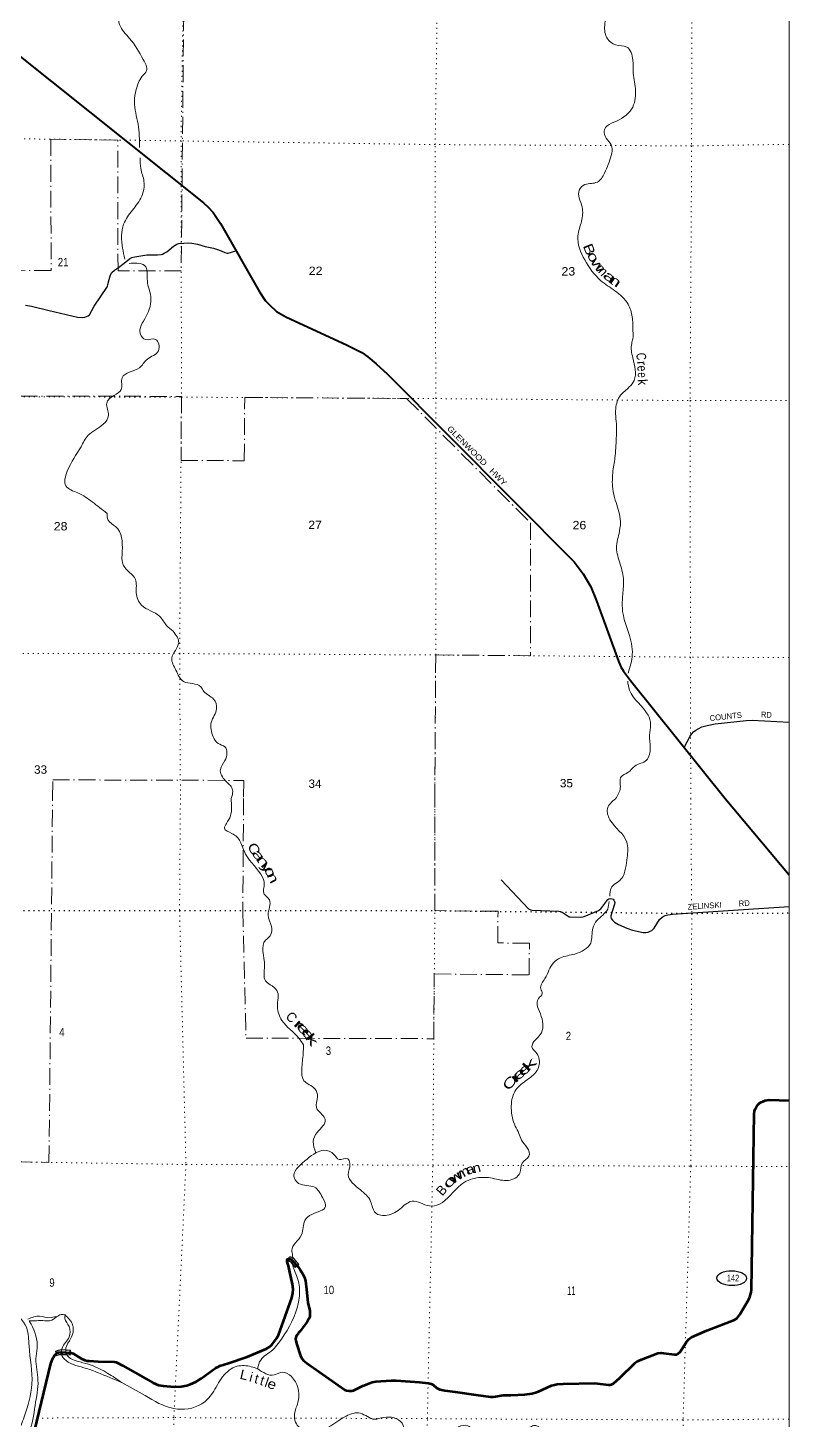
# Model space of a CAD drawing. Header units: feet. Extents: x -256679 to 5, y -731788 to -547785.
# Drawn here: x -15892 to 3, y -607831 to -578768 of the extents above; entities that cross this region are included whole.
import ezdxf
from ezdxf.enums import TextEntityAlignment as Align

# ---------------------------------------------------------------- set-up
doc = ezdxf.new("R2010")
doc.units = ezdxf.units.FT
doc.header["$LTSCALE"] = 70
doc.linetypes.add('DOT_DASHED', pattern=[7.7, 5, -1.2, 0.3, -1.2])
doc.linetypes.add('DOTTED', pattern=[1.5, 0.3, -1.2])
for name, color, linetype, lineweight in [('17', 7, 'Continuous', 25), ('23', 7, 'Continuous', 70), ('26', 7, 'Continuous', 40), ('29', 7, 'Continuous', 25), ('39', 7, 'Continuous', 13), ('4', 7, 'Continuous', 13), ('44', 7, 'DOT_DASHED', 13), ('59', 7, 'Continuous', 13), ('6', 7, 'DOTTED', 25), ('7', 7, 'DOTTED', 13)]:
    doc.layers.add(name, color=color, linetype=linetype, lineweight=lineweight)
for name, color, linetype in [('27', 7, 'Continuous'), ('30', 7, 'Continuous'), ('41', 7, 'Continuous')]:
    doc.layers.add(name, color=color, linetype=linetype)

msp = doc.modelspace()

# ---------------------------------------------------------------- linework, layer by layer
at = {"layer": '17'}
msp.add_ellipse((-1195.16, -604867.48), major_axis=(309.24, -1), ratio=0.500121, dxfattribs=at)
at = {"layer": '23'}
for points in [[(-8624.83, -607024.5), (-8304.28, -607001.36), (-8200.91, -607003.26), (-7712.98, -607035.5), (-7524.51, -607060.96), (-7473.34, -607070.76), (-7429.97, -607094.87), (-7362.51, -607155.13), (-7321.55, -607179.24), (-7291.58, -607190.6), (-7189.04, -607215.4), (-6966.75, -607241.69), (-6539.68, -607302.46), (-6230.91, -607343.57), (-6175.96, -607344.38), (-6125.37, -607337.15), (-5966.36, -607313.04), (-5810.2, -607308.06), (-5513.66, -607295.03), (-5362.85, -607273.27), (-5271.3, -607246.75), (-5227.33, -607229.87), (-4957.23, -607110.59), (-4895.45, -607092.46), (-4837.63, -607080.41), (-4712.88, -607071.65), (-4051.6, -607061.42), (-3768.91, -607096.59), (-3730.59, -607093.67), (-3704.09, -607088.85), (-3664.82, -607064.14), (-3528.98, -606947.32), (-3211.47, -606637.26), (-3174.06, -606606.7), (-3142.73, -606589.83), (-3079.48, -606562.59), (-2739.27, -606435.04), (-2669.32, -606427.1), (-2623.04, -606432.65), (-2390.49, -606457.96), (-2353.71, -606458.44), (-2322.39, -606448.8), (-2274.44, -606407.41), (-2182.77, -606266.65), (-2136.88, -606193.26), (-2093.04, -606143.96), (-2033.28, -606101.66), (-1925.04, -606051.1), (-1714.95, -605960.11), (-1140.61, -605739.5), (-1082.84, -605702.68), (-1026.78, -605628.76), (-847.54, -605323.18), (-819.03, -605265.14), (-802.16, -605207.28), (-790.12, -605166.3), (-782.17, -605112.29), (-725.4, -601434.28), (-719.04, -601380.25), (-704.59, -601341.68), (-672.66, -601278.4), (-647.37, -601243.45), (-616.05, -601216.93), (-584.73, -601195.23), (-547.38, -601177.15), (-497.39, -601160.87), (-454.02, -601148.82), (-415.83, -601146.33), (0, -601159.29)], [(-10451.98, -604609.02), (-10475.58, -604524.62), (-10478.69, -604508.34), (-10479.37, -604501.66), (-10479.18, -604493.03), (-10478.01, -604486.59), (-10475.24, -604479.24), (-10471.35, -604474.12), (-10466.35, -604469.31), (-10460.24, -604465.1), (-10453.02, -604461.41), (-10447.4, -604459.42), (-10440.67, -604458.44), (-10436.04, -604458.43), (-10432.21, -604458.8), (-10428.14, -604459.79), (-10424.38, -604460.91), (-10421.42, -604461.9), (-10414.31, -604465.22), (-10409.07, -604468.32), (-10397.72, -604476.72), (-10381.52, -604490.19), (-10250.76, -604628.2), (-10202.99, -604693.79), (-10154.81, -604768.53), (-10117.69, -604850.47), (-10096.99, -604922.81), (-10074.69, -605101.14), (-10047.65, -605373.92), (-10006.93, -605550.36), (-10003.02, -605617.1), (-10007.84, -605677.37), (-10023.5, -605719.56), (-10058.2, -605779.26), (-10205.8, -605970.37), (-10240.34, -606006.43), (-10271.66, -606049.83), (-10289.56, -606083.01), (-10300.57, -606136.61), (-10298.16, -606175.18), (-10278.93, -606249.51), (-10199.9, -606492.02), (-10170.47, -606546.44), (-10139.15, -606582.6), (-10069.1, -606640.06), (-9275.51, -607195.21), (-9236.89, -607215.41), (-9191.11, -607222.64), (-9128.47, -607222.64), (-9093.08, -607212.66), (-8899.04, -607117.71), (-8774.31, -607063.53), (-8699.63, -607039.42), (-8624.83, -607024.5)], [(-15755.26, -608059.52), (-15411.68, -606651.86), (-15376.82, -606560.9), (-15353.55, -606513.74), (-15334.14, -606483.06), (-15309.11, -606452.48), (-15285.27, -606428.32), (-15267.63, -606419.87), (-15246.72, -606416.26), (-15198.12, -606414.39), (-15007.71, -606423.78), (-14984.2, -606426.78), (-14964.84, -606433.14), (-14947.65, -606440.62), (-14778.82, -606541.4), (-14699.82, -606577.78), (-14652.85, -606591.03), (-14610.29, -606595.01), (-14423.87, -606608.44), (-14089.18, -606617.35), (-14050.54, -606622.37), (-14019.22, -606634.43), (-13918.58, -606687.01), (-13802.11, -606752.83), (-13277.98, -607054.06), (-13165.14, -607098.49), (-13069.34, -607115.56), (-12826.78, -607136.83), (-12688.11, -607129.83), (-12570.06, -607105.72), (-12497.78, -607079.2), (-12384.28, -607033.02), (-12271.31, -606963.49), (-11968.51, -606740.7), (-11919.56, -606715.19), (-11881.02, -606700.72), (-11700.33, -606643.5), (-11316.05, -606509.79), (-10913.85, -606343.92), (-10847.46, -606300.54), (-10799.94, -606257.26), (-10700.5, -606129.38), (-10660.39, -606058.16), (-10378.87, -605279.6), (-10356.96, -605182.34), (-10352.37, -605093.97), (-10365.65, -604995.77), (-10418.69, -604739.12), (-10451.98, -604609.02)]]:
    msp.add_lwpolyline(points, dxfattribs=at)
at = {"layer": '26'}
msp.add_line((-1334.84, -594856.62), (0, -596446.77), dxfattribs=at)
msp.add_lwpolyline([(-17786.57, -577984.7), (-12226.01, -582419.05), (-12124.84, -582512.43), (-12025.01, -582622.07), (-11869.21, -582853.37), (-11058.31, -584280.51), (-10936.49, -584456.86), (-10856.26, -584543), (-10697.84, -584685.91), (-10505.93, -584800.74), (-9226.97, -585393.34), (-8921.8, -585546.39), (-8791.12, -585633.76), (-8617.34, -585781.67), (-8382.84, -585998.3), (-4484.51, -589913.02), (-4294.41, -590167.39), (-4136.49, -590435.53), (-4016.82, -590725.41), (-3561.1, -591991.06), (-3509.28, -592103.04), (-3454.7, -592194.57), (-3310.19, -592392.38), (-1334.84, -594856.62)], dxfattribs=at)
at = {"layer": '29'}
for points in [[(-15447.94, -584666.93), (-14853.28, -584809.64), (-14755.63, -584814.74), (-14701.21, -584809.3), (-14630.46, -584782.07), (-14602.88, -584755.7), (-14505.31, -584574.57), (-14231.8, -584169.42), (-14219.47, -584129.07), (-14196.54, -584023.3), (-14169.21, -583927.08), (-14137.24, -583873.84), (-14084.85, -583829.06), (-13996.36, -583769.03), (-13877.61, -583680.03), (-13769.19, -583586.72), (-13722.65, -583565.33), (-13657.62, -583545.87), (-13488.91, -583518.64), (-13410.25, -583509.89), (-13182.31, -583507.75), (-13107.94, -583499.58), (-13078, -583491.42), (-13042.63, -583475.08), (-12989.82, -583445.34), (-12850.83, -583328.51), (-12782.75, -583287.2), (-12736.36, -583271.47), (-12532.4, -583257.25), (-12466.34, -583259.66), (-12352.56, -583280.58), (-12191.05, -583329.87), (-12017.45, -583369.27), (-11950.06, -583385.23), (-11857.99, -583424.54), (-11775.9, -583456.02), (-11732.36, -583469.64), (-11706.44, -583469.75), (-11546.02, -583422.17)], [(-15938.72, -584558.92), (-15818.93, -584577.89), (-15447.94, -584666.93)], [(-2189.89, -593789.95), (-2064.57, -593556.03), (-2027.06, -593503.56), (-1991.68, -593465.43), (-1942.7, -593430.04), (-1895.23, -593397.47), (-1817.53, -593361.96), (-1708.68, -593329.02), (-1540.45, -593296.4), (-895.03, -593228.54), (-768.04, -593222.7), (0, -593258.87)], [(-6011.22, -596551.93), (-5438.54, -597157.39), (-5412.25, -597173.94), (-5393.94, -597181.42), (-5363.06, -597186.57), (-4806.44, -597208.88), (-4767.93, -597213.68), (-4734.4, -597229.47), (-4613.24, -597314.47), (-4593.74, -597322.16), (-4569.73, -597327.31), (-4350.3, -597329.17), (-4305.57, -597323.87), (-4277.26, -597315.29), (-3977.08, -597193.43), (-3949.64, -597174.55), (-3926.49, -597155.67), (-3908.47, -597133.35), (-3784.8, -596965.06), (-3764.39, -596949.7), (-3736.94, -596944.55), (-3700.92, -596947.98), (-3674.42, -596959.3), (-3658.04, -596973.73), (-3642.6, -597006.34), (-3637.45, -597026.94), (-3640.16, -597063.81), (-3717.22, -597301.57), (-3718.07, -597330.73), (-3710, -597360.86), (-3687.2, -597397.67), (-3645.67, -597433.31), (-3559.41, -597486.93), (-3384.57, -597564.49), (-3267.81, -597603.65), (-3045.25, -597653.68), (-2989.93, -597655.14), (-2941.9, -597644.84), (-2897.3, -597624.24), (-2866.68, -597611.95), (-2818.4, -597562.45), (-2704.43, -597379.39), (-2646.87, -597329.03), (-2588.13, -597297.34), (-2526.8, -597280.97), (-2429.61, -597269.61), (0, -597107.96)]]:
    msp.add_lwpolyline(points, dxfattribs=at)
at = {"layer": '39'}
for points in [[(-11032.1, -566464.06), (-10836.83, -566706.06), (-10645.49, -566931.97), (-10445.82, -567455.09), (-10496.08, -567818.23), (-10556.24, -568159.23), (-10665.13, -568250.99), (-10752.14, -568377.01), (-10760.07, -568708.26), (-10797.32, -569252.17), (-10820.54, -569450.81), (-10870.4, -569745.69), (-10991.9, -569935.77), (-11012.87, -570092.26), (-11200.99, -570352.25), (-11289.17, -570679.05), (-11529.17, -570888.56), (-11685.09, -571130.65), (-12072.13, -571433.73), (-12064.02, -571769.08), (-11995.82, -572120.82), (-11933.03, -572368.12), (-11968.35, -572578.74), (-11934.67, -573002.57), (-11861.78, -573585.23), (-11873.45, -573870.28), (-11826.79, -574129.54), (-11893.75, -574257.67), (-11936.06, -574287.56), (-11973.27, -574476.09), (-12069.8, -574511.71), (-12128.32, -574569.61), (-12119.02, -574696.16), (-12195.37, -574711.8), (-12305.07, -574596.76), (-12415.89, -574674.46), (-12553.07, -574800.21), (-12761.65, -574778.99), (-12832.67, -574915.14), (-12952.78, -575211.64), (-13124.2, -575359.28), (-13231.23, -575477.16), (-13374.24, -575568.74), (-13597.86, -575720.11), (-13555.2, -575979.35), (-13507.33, -576377.16), (-13667.2, -576609.19), (-13909.03, -577483.28), (-13970.45, -578043.12), (-14003.05, -578476.63), (-13976.24, -578699.64), (-13767.21, -578989.9), (-13480.78, -579431.17), (-13413.88, -579662.43), (-13504.87, -579780.4), (-13628.87, -580056.8), (-13666.45, -580309.58), (-13590.87, -580775.8), (-13557.82, -581267.12)], [(-3357.36, -592238.55), (-3271.88, -591850.81), (-3288.62, -591621.83), (-3473.37, -590948.21), (-3473.61, -590641.02), (-3455.65, -590309.83), (-3525.87, -589960.09), (-3602.19, -589622.36), (-3540, -589277.36), (-3522.45, -589018.45), (-3626.56, -588628.37), (-3679.37, -588389.15), (-3675.21, -588015.72), (-3629.23, -587698.74), (-3604.73, -587277.23), (-3599.93, -587140.73), (-3617.54, -586714.98), (-3517.62, -586438.45), (-3334.01, -586264.77), (-3234.91, -586130.78), (-3262.28, -585656.79), (-3284.62, -585355.5), (-3259.98, -585259.26), (-3259.05, -585096.63), (-3273.38, -584797.39), (-3360.18, -584537.91), (-3635.49, -584257.33), (-3933.23, -584038.87), (-4263.9, -583613.42), (-4407.49, -583110.69), (-4331.49, -582805.91), (-4321.72, -582504.8), (-4379.91, -582155.12), (-4260.86, -582041.33), (-4001.69, -581988.53), (-3854.11, -581800.6), (-3713.51, -581429.92), (-3698.44, -581251.31), (-3861.27, -580953.26), (-3828.56, -580849.04), (-3659.37, -580739.53), (-3286.54, -580464.48), (-3204.07, -580083.45), (-3252.12, -579715.76), (-3258.55, -579438.65), (-3389.44, -579168.89), (-3619.95, -579123.46), (-3789.79, -578996.05), (-3848.38, -578716.64), (-3750.14, -578383.88), (-3666.1, -578077.15), (-3680.45, -577781.92), (-3482.3, -577523.99), (-3207.02, -577461.24), (-2800.24, -577214.49), (-2466.06, -577029.58), (-2285.77, -577084.78), (-2145.62, -577139.75), (-2108.39, -577296.56), (-1928.25, -577377.85), (-1572.1, -577558.49), (-1103.23, -577681.51), (-881.92, -577582.32), (-787.11, -577496.5), (-572.36, -577491.65), (-321.15, -577426.76), (-141.09, -577522.11), (-53.23, -577596.88), (2.97, -577566.54)], [(-13545.28, -581478.21), (-13534, -581701.71), (-13467.37, -581979.15), (-13515.28, -582284.07), (-13707.58, -582572.15), (-13891.88, -582864.29), (-13914.84, -583366.11), (-13867.03, -583593.74)], [(-13775.93, -583684.53), (-13617.66, -583682.95), (-13453.37, -583728.02), (-13397.04, -584051.58), (-13324.65, -584375.23), (-13425.42, -584798.33), (-13541.88, -585159.1), (-13432.18, -585274.14), (-13223.46, -585271.27), (-13166.63, -585508.5), (-13396.4, -585681.92), (-13562.01, -585865.74), (-13773.24, -585956.95), (-13922.4, -586072.59), (-13941.88, -586317.43), (-14093.09, -586441.1), (-14244.53, -586602.9), (-14207.87, -586858.09), (-14319.32, -587044.21), (-14631.68, -587273.41), (-14781.55, -587511.52), (-15069.45, -588021.94), (-15097.31, -588330.99), (-14847.3, -588474.91), (-14547.38, -588663.27), (-14237.72, -588903.88)], [(-14237.72, -588903.88), (-14214.45, -589044.56), (-14060.7, -589177.91), (-13921.2, -589694.67), (-13894.82, -589991.97), (-13645.64, -590280.44), (-13627.2, -590561.64), (-13518.31, -590819.23), (-13136.38, -591054.21), (-12994.99, -591243.72), (-12858.11, -591362.06)], [(-12858.11, -591362.06), (-12742.21, -591602.48), (-12886.54, -591924.95), (-12799.7, -592176.4), (-12642.52, -592412.17), (-12281.96, -592524.56), (-12216.3, -592621.29), (-12014.52, -592779), (-11951.47, -592980.13), (-12061.48, -593266.64), (-12021.08, -593568.03), (-11921.53, -593705.11), (-11777.45, -593774.15), (-11777.1, -594063.28), (-11872.49, -594249.49), (-11765.49, -594484.98), (-11623.99, -594654.41), (-11620.26, -594771.44), (-11647.43, -594858.38)], [(-3622.26, -594858.44), (-3522.72, -594636.28), (-3505.31, -594401.46), (-3364.34, -594313.89), (-3217.06, -594178.16), (-2977.57, -594056.99), (-2897.78, -593792.39), (-2914.33, -593531.28), (-2888.97, -593308.56), (-2944.03, -593113.5), (-3330.33, -592591.38), (-3368.45, -592403.06)], [(-25626.87, -594843.94), (-25302.49, -595273.29), (-25154.08, -595274.69), (-25077.91, -595268.36), (-24902.87, -595383.96), (-24766.93, -595698.28), (-24803.69, -595967.19), (-24824.1, -596298.2), (-24652.15, -596997.45), (-24435.91, -597329.49), (-24392.08, -597674.27), (-24476.08, -598119.86), (-24500.98, -598354.62), (-24293.15, -598608.48), (-23940.77, -598897.84), (-23342.17, -599097.94), (-23019.59, -599040.46), (-22660.35, -599097.14), (-22401.1, -599208.39), (-22225.36, -599462.38), (-22001.73, -599670.04), (-21785.57, -599986.04), (-21508.13, -600127.29), (-21407.47, -600205.1), (-21213.57, -600481.07), (-20791.58, -600653.83), (-19948.68, -600782.73), (-19132.43, -600797.42), (-19057.44, -600955.55), (-19045.65, -601308.49), (-19010.17, -601585.12), (-18744.1, -601856.79), (-18372.39, -602001.66), (-17699.61, -602197.45), (-17012.38, -602477.41), (-16437.31, -602783.91), (-16325.66, -603054.21), (-16322.12, -603361.05), (-16465.42, -603578.25), (-16572.76, -603769.22), (-16726.36, -603930.3), (-16875.96, -604091.37), (-16958.56, -604416.62), (-16783.77, -604883.2), (-16283.51, -605468.79), (-15916.34, -605906.5), (-15866.34, -606281.35), (-15806.23, -607073.32), (-15969.22, -607763.92), (-16105.89, -608103.43), (-16207.34, -608271.85), (-16267.67, -608340.82), (-16597.13, -608520.61), (-17180.28, -608603.24), (-17868.22, -608582), (-18769.59, -608391.17), (-19266.92, -608391.21), (-19555.17, -608494.68), (-19920.71, -608782.99), (-20127.68, -609100.73), (-20209.48, -609586.42), (-20296.42, -610246.63), (-20317.61, -610421.2), (-20546.53, -610636.28), (-20817.99, -610761.29), (-21610.85, -610795.77), (-22089.16, -610851.81), (-22541.6, -611166.5), (-22856.16, -611476.88), (-23353.6, -612052.23), (-23488.2, -612405.77), (-23627.54, -612610.92), (-23869.68, -612714.2), (-24737.24, -612866.19), (-24999.18, -613019.69), (-25286.45, -613237.81), (-25749.25, -613407.86), (-26151.13, -613648.18), (-26442.9, -613849.94), (-26627.47, -613834.66), (-27029.43, -613657.81), (-27732.81, -613357.86), (-28583.05, -612962.24), (-28847.87, -613005.06), (-28987.92, -613078.34), (-29283.08, -613332.67), (-29541.62, -613916.78), (-29593.98, -614121.64), (-29601.47, -614629.09), (-29592.51, -615216.69), (-29622.18, -615299.05)], [(-11647.43, -594858.38), (-11662.26, -595217.14), (-11745.69, -595375.93), (-11787.33, -595472.37), (-11632.36, -595582.04), (-11459.05, -595751.8), (-11345.43, -596016.07), (-10994.08, -596499.98), (-10957.04, -596688.36), (-10974.51, -596804.76), (-10849.33, -596972.71), (-10873.83, -597287.69), (-10806.46, -597526.08), (-10831.57, -597718.73), (-10927.36, -597811.38), (-10950.74, -598348.98), (-10927.11, -598663.76), (-10832.47, -598741.59), (-10691.49, -598861.35), (-10681.79, -599198.25), (-10586.08, -599488.67), (-10233.28, -599860.26), (-10134.33, -599998.24)], [(-3622.26, -594858.44), (-3791.94, -595068.41), (-3738.66, -595296.83), (-3385.37, -595766.7), (-3379.77, -596085.57), (-3410.75, -596306.31), (-3509.85, -596539.37), (-3713.47, -596724.72), (-3739.85, -596894.12)], [(-3757.56, -597004.48), (-3785.48, -597162.24), (-4012.89, -597403.85), (-4096.33, -597560.63), (-4140.9, -597871.69), (-4474.64, -598101.7), (-4769.05, -598179.13), (-4918.91, -598286.04), (-5095.76, -598611.68), (-5182.91, -598828.64), (-5152.33, -598928.8), (-5230.04, -599029.4), (-5172.02, -599402.2), (-5192.19, -599781.35), (-5293.92, -599890.07), (-5367.36, -600040.79), (-5286.59, -600152.77), (-5221.83, -600270.84), (-5260.63, -600531.73), (-5500.18, -600749.32), (-5723.68, -600970.85), (-5798.14, -601320.14), (-5714.04, -601694.84), (-5639.09, -601844.95), (-5584.23, -601989.13), (-5465.13, -602145.08), (-5430.16, -602321.43), (-5569.82, -602464.4), (-5620.9, -602675.2), (-5856.78, -602826.59), (-6187.89, -602781.83), (-6522.82, -602775.18), (-6853, -602916.93), (-7300.16, -603323.91), (-7508.55, -603358.86), (-7866.01, -603258.05), (-8093.91, -603399.38), (-8389.93, -603555.03), (-8630.83, -603503.87), (-8736.31, -603263.64), (-8950.08, -603021.84), (-9202.3, -602712.01), (-9169.44, -602467.19), (-9214.01, -602377.12), (-9394.43, -602389.89), (-9501.24, -602284.04), (-9710.22, -602198.65), (-9872.43, -602243.45)], [(-9878, -602247.98), (-9933.73, -602017.06), (-9850.47, -601824.18), (-9683.35, -601556.75), (-9746.02, -601456.73), (-9867.09, -601306.8), (-9842.16, -601080.07), (-9901.15, -600911.84), (-10126.57, -600748.31), (-10171.9, -600505.81), (-10143.46, -600178.78), (-10134.33, -599998.24)], [(-9872.43, -602243.45), (-10243.92, -602545.82), (-10341.28, -602726.72), (-10238.2, -602888.75), (-9904.91, -602967.61), (-9741.41, -603181.53), (-9676.28, -603371.8), (-9964.24, -603535.44), (-10107.99, -603662.38), (-10180.67, -603965.53), (-10379.57, -604293.26), (-10365.54, -604391.21), (-10361.23, -604602.43), (-10296.95, -604774.27), (-10219.12, -605098.86), (-10263.41, -605466.07), (-10662.84, -606229.68), (-10783.49, -606367.62), (-11029.93, -606576.32), (-11097.21, -606755.09)], [(-15891.88, -605722.14), (-15648.85, -605660.72), (-15406.06, -605689.8), (-15297.86, -605671.31), (-15389.75, -605741.88), (-15578.21, -605750.68), (-15760.66, -605759.45), (-15867.17, -605758.1)], [(-15291.73, -605673.55), (-15197.8, -605628.78), (-15110.75, -605633.68)], [(-13934.14, -607042.8), (-14431.72, -606839.02), (-14666.78, -606751.74), (-15094.75, -606587.04), (-15187.65, -606457.05), (-15176.26, -606328.65), (-15029.03, -606095.39), (-15030.13, -605874.78), (-15117.17, -605712.68), (-15110.75, -605633.68)], [(-15115.03, -605633.38), (-14956.07, -605846.39), (-14994.79, -606123.33), (-15098.07, -606324.31), (-15079.31, -606466.64), (-14800.5, -606616.51), (-14572.88, -606681.16), (-14223.08, -606854.2), (-13934.14, -607042.8)], [(-15867.17, -605758.1), (-15824.5, -605825.9), (-15697.65, -606328.79), (-15722.61, -606551.51), (-15680.26, -606998.59), (-15739.8, -607524.31), (-15881.36, -608090.47), (-16116.85, -608353.76), (-16508.98, -608582.22), (-16681.34, -608633.95), (-17534.52, -608707.24), (-17793.07, -608694.3), (-18407.78, -608560.16), (-19084.07, -608462.66), (-19460.57, -608564.49), (-19750.21, -608792.32), (-20017.32, -609114.31), (-20055.5, -609499.55), (-19894.94, -609926.08), (-19945.41, -610261.23), (-20172.83, -610498.83), (-20424.39, -610722.48), (-20956.82, -610921.23), (-21353.89, -610920.85), (-21757.2, -610874.38), (-22002.98, -610929.41), (-22356.32, -611119.08), (-22700.61, -611498), (-23290.55, -612228.46), (-23421.15, -612579.98), (-23588.85, -612729.09), (-24029.42, -612851.24), (-24680.66, -612952.19), (-25052.45, -613194.4), (-25451.69, -613561.06), (-26072.88, -614057), (-26393.48, -614108.46), (-26733.09, -613967.46), (-27097, -613780.43), (-28628.53, -613092.79), (-28759.09, -613049.21), (-28903.17, -613109.97)], [(-13943.42, -607037.57), (-13444.69, -607318.31), (-12843.73, -607588.6), (-12262.66, -607491.94), (-12039.16, -607270.4), (-11824.31, -606924.55), (-11522.59, -606706.71), (-11227.76, -606715.52), (-11097.21, -606755.09)], [(-11097.21, -606755.09), (-10749.62, -606888.04), (-10575.44, -606831.17), (-10388.48, -606922.65), (-10241.66, -607409.41), (-10326.17, -607754.73), (-10283.28, -607908.98), (-10081.99, -608060.58), (-9759.2, -608045.21), (-9247.32, -607746.27), (-8948.82, -607686.88), (-8655.4, -607814.03), (-8459.08, -607773.11), (-8079.45, -607895.9), (-8028.2, -608118.31), (-8072.55, -608473.48), (-7962.79, -608767.86), (-7673.5, -608870.96), (-7373.96, -608617.02), (-7081.2, -608212.69), (-6899.92, -607971.27), (-6705.51, -607948.4), (-6534.14, -608130.21), (-6203.61, -608461.78), (-5763.96, -608556.24), (-5664.21, -608451.54), (-5495.56, -608091.84), (-5331.86, -607942.75), (-5146.97, -608022.21), (-4880.01, -608472.38), (-4639.45, -608856.46), (-4317.46, -609083.78), (-4161.6, -609371.94), (-3954.71, -609439.28), (-3801.37, -609226.06), (-3735.57, -608748.45), (-3603.84, -608623.56), (-3378.76, -608718.9), (-3068.55, -608996.4), (-2784.94, -609167.72), (-2637.47, -609383.72), (-2803.68, -609831.65), (-3029.99, -610291.87), (-2799.65, -610637.89), (-2508.84, -610642.71), (-2274.64, -610557.51), (-2077.25, -610731.19), (-1876.57, -611159.56), (-1517.27, -611629.4), (-1330.79, -612025.74), (-1235.57, -612219.9), (-965.22, -612144.58), (-631, -612008.82), (-332.38, -611973.5), (-214.06, -611975.02), (0.74, -612037.18)]]:
    msp.add_spline(points, degree=3, dxfattribs=at)
at = {"layer": '4'}
msp.add_lwpolyline([(-254669.8, -547785.08), (-222837.12, -548113.49), (-191004.03, -548398.11), (-159170.57, -548638.96), (-127336.83, -548836.01), (-95502.83, -548989.26), (-63668.65, -549098.74), (-31834.36, -549164.42), (0, -549186.32), (0, -731787.88), (-32085.53, -731765.81), (-64171, -731699.6), (-224595.32, -730706.58), (-256679.15, -730375.58)], close=True, dxfattribs=at)
msp.add_lwpolyline([(-254669.8, -547785.08), (-222837.12, -548113.49), (-191004.03, -548398.11), (-159170.57, -548638.96), (-127336.83, -548836.01), (-95502.83, -548989.26), (-63668.65, -549098.74), (-31834.36, -549164.42), (0, -549186.32), (0, -731787.88), (-32085.53, -731765.81), (-64171, -731699.6), (-224595.32, -730706.58), (-256679.15, -730375.58)], close=True, dxfattribs=at)
at = {"layer": '44'}
for points in [[(-12612.89, -575777.68), (-12689.1, -583843.89), (-14009.11, -583838.2), (-14013.93, -581110.46), (-15411.37, -581091.85), (-15406.84, -583832.17), (-20764.85, -583815.96), (-20766.62, -585135.97), (-21426.61, -585133.12), (-21428.38, -586453.12), (-12684.48, -586460.81), (-12693.68, -587796.84), (-11373.7, -587804.52), (-11364.61, -586484.56), (-7984.86, -586504.24), (-5395.31, -589104.68), (-5395.69, -591875.35), (-7375.69, -591858.58), (-7395.14, -594855.47)], [(-15374.66, -594851.55), (-15370.82, -594466.06), (-11383.79, -594476.8), (-11386.63, -594853.86)], [(-26030.34, -594842.04), (-26022.15, -597108.45), (-24706.96, -597126.72), (-24793.75, -599799.5), (-22215.84, -599847.24), (-22267.9, -602487.62), (-18299.63, -602405.39), (-15450.34, -602451.26), (-15374.66, -594851.55)], [(-11386.63, -594853.86), (-11404.18, -597183.29), (-11336.77, -599858.13), (-7416.43, -599868.66), (-7405.52, -598515.86), (-5425.62, -598536.88), (-5420.3, -597876.9), (-6080.26, -597869.89), (-6074.94, -597209.91), (-7394.87, -597195.9), (-7395.14, -594855.47)]]:
    msp.add_lwpolyline(points, dxfattribs=at)
at = {"layer": '59'}
for p, q in [((-10420.09, -604413.53), (-10446.33, -604514.76)), ((-10436.41, -604508.4), (-10414.52, -604423.95)), ((-10230.76, -604579.51), (-10311.82, -604644.93)), ((-15290.47, -606491.42), (-15313.03, -606388.87)), ((-15284.71, -606480.36), (-15303.73, -606393.89)), ((-15003.99, -606370.81), (-15011.55, -606475.54))]:
    msp.add_line(p, q, dxfattribs=at)
for points in [[(-10310.6, -604633.66), (-10380.87, -604546.1), (-10388.81, -604536.8), (-10407, -604523.12), (-10436.41, -604508.4)], [(-10230.76, -604579.51), (-10331.23, -604460.78), (-10354.44, -604442.5), (-10378.14, -604428.17), (-10420.09, -604413.53)], [(-10414.52, -604423.95), (-10381.56, -604435.45), (-10359, -604449.09), (-10336.81, -604466.56), (-10242.16, -604578.43), (-10310.6, -604633.66)], [(-10311.82, -604644.93), (-10387.03, -604551.2), (-10394.32, -604542.66), (-10411.23, -604529.95), (-10432.95, -604519.08), (-10446.33, -604514.76)], [(-15313.03, -606388.87), (-15256.77, -606367.49), (-15217.26, -606360.58), (-15174.92, -606358.5), (-15003.99, -606370.81)], [(-15303.73, -606393.89), (-15254.64, -606375.24), (-15216.37, -606368.55), (-15175.01, -606366.51), (-15012.54, -606378.22), (-15018.94, -606466.99)], [(-15290.47, -606491.42), (-15241.95, -606471.25), (-15206.4, -606464.34), (-15167.26, -606464.32), (-15011.55, -606475.54)], [(-15018.94, -606466.99), (-15166.97, -606456.32), (-15207.17, -606456.34), (-15244.27, -606463.55), (-15284.71, -606480.36)]]:
    msp.add_lwpolyline(points, dxfattribs=at)
at = {"layer": '6'}
msp.add_lwpolyline([(-24349.36, -597133.56), (-23365.36, -597146.85), (-18081.85, -597188.12), (-12724.31, -597194.95), (-7394.87, -597195.9), (-2031.08, -597252.84), (0, -597244.65)], dxfattribs=at)
at = {"layer": '7'}
msp.add_line((-2051.53, -594856.56), (-2033.2, -597003.89), dxfattribs=at)
for points in [[(-12479.04, -549182.94), (-12678.27, -554390.21), (-12744.67, -559644.26), (-12737.19, -564962.98), (-12634.28, -570436.81), (-12612.89, -575777.68), (-12693.89, -581128.04), (-12684.48, -586460.81), (-12721.44, -591829.48), (-12706.66, -594853.17)], [(-7395.14, -594855.47), (-7375.69, -591858.59), (-7374.95, -586507.79), (-7388.54, -581205.11), (-7305.04, -575768.44), (-7336.46, -570425.5), (-7469.98, -565041.85), (-7331.05, -559735.98), (-7146.1, -554456.47), (-7069.41, -549185.22)], [(-1820.92, -549186.23), (-1977.27, -554542.84), (-1991.69, -559831.32), (-2126.04, -565036.82), (-2048.54, -570392.05), (-2029.67, -575823.26), (-2032.74, -581232.27), (-2065.39, -586548.75), (-2058.12, -591903.6), (-2051.53, -594856.56)], [(0, -581200.18), (-2032.74, -581232.27), (-7388.54, -581205.11), (-12693.89, -581128.04), (-18051.44, -581056.7), (-23401.09, -581007.49), (-23685.29, -581010.2)], [(-27544.72, -586417.47), (-23408.35, -586444.58), (-18078.61, -586467.58), (-12686.58, -586476.86), (-7374.95, -586507.79), (-2065.39, -586548.75), (0, -586544.43)], [(0, -591914.24), (-2058.12, -591903.6), (-7375.69, -591858.59), (-12721.44, -591829.48), (-18041.24, -591822.6), (-23394.82, -591759.31), (-27094.3, -591755.79)], [(-12706.66, -594853.17), (-12724.31, -597194.95), (-12590.84, -602490.79), (-12844.27, -607802.49), (-12877.4, -613061.01), (-12854.07, -618385.44), (-12851.06, -623653.82), (-12954.45, -628894.62), (-12993.53, -634167.2), (-12974.07, -639521.74), (-12959.98, -640509.92)], [(-7705.46, -640512.26), (-7668.63, -639534.83), (-7749.92, -634248.78), (-7655.04, -628905.74), (-7593.95, -623625.03), (-7550.81, -618364.45), (-7569.9, -613086.13), (-7550.94, -607799.6), (-7437.75, -602512.63), (-7394.87, -597195.9), (-7395.14, -594855.47)], [(-2031.47, -597207.52), (-2031.08, -597252.84), (-2052.09, -602531.36), (-2211.38, -607822.56), (-2268.57, -613079.19), (-2279.61, -618345.62), (-2266.52, -623625.98), (-2303.94, -628824.36), (-2308.41, -634207.08), (-2319.51, -639459.48), (-2318.5, -640514.36)], [(-16771.76, -602429.3), (-12586.81, -602494.78), (-7437.77, -602508.62), (-6744.59, -602511.55)], [(-6397.68, -602513.01), (-2052.09, -602531.36), (0, -602534.64)], [(0, -607808.36), (-2213.36, -607826.58), (-7550.94, -607799.6), (-12840.38, -607778.41), (-15780.74, -607787.85)]]:
    msp.add_lwpolyline(points, dxfattribs=at)

# ---------------------------------------------------------------- texts
at = {"layer": '17', "width": 0.8}
msp.add_text('142', height=140, dxfattribs=at).set_placement((-1169.11, -604935.79), align=Align.CENTER)
at = {"layer": '27', "width": 1.15}
msp.add_text('GLENWOOD   HWY', height=120, rotation=314.88, dxfattribs=at).set_placement((-7148.38, -587145.87))
at = {"layer": '30'}
for s, rotation, p in [('COUNTS', 6.002, (-1652.47, -593238.68)), ('ZELINSKI        RD', 3.806, (-2114.47, -597178.49))]:
    msp.add_text(s, height=120, rotation=rotation, dxfattribs=at).set_placement(p)
at = {"layer": '30', "width": 0.85}
msp.add_text('RD', height=120, rotation=357.304, dxfattribs=at).set_placement((-586.56, -593161.17))
at = {"layer": '41'}
for s, rotation, width, p in [('B', 291.366, 1.35, (-4263.16, -583428.94)), ('o', 299.71, 1.45, (-4174.41, -583599.46)), ('w', 306.065, 1.65, (-4067.32, -583776.32)), ('a', 320.798, 1.9, (-3796.63, -584048.91)), ('n', 325.692, 1.75, (-3688.3, -584128.35)), ('C', 274.452, 0.8, (-3183.71, -585635.27)), ('e', 273.714, 0.8, (-3164.8, -585883.95)), ('e', 270.875, 0.75, (-3158.34, -586017.24)), ('k', 273.166, 0.95, (-3155.7, -586170.14)), ('C', 299.771, 1.3, (-11256.04, -595956.22)), ('a', 306.194, 1.8, (-11152.13, -596102.32)), ('n', 307.089, 1.85, (-11061.65, -596221.6)), ('y', 305.089, 1.75, (-10971.76, -596342.43)), ('o', 302.531, 1.55, (-10914.19, -596437.77)), ('n', 297.126, 1.5, (-10861.47, -596553.31)), ('r', 317.496, 2.15, (-10294.72, -599640.95)), ('e', 314.93, 2.05, (-10202.17, -599734.13)), ('e', 312.646, 1.95, (-10109.26, -599837.7)), ('k', 305.646, 1.9, (-10044.45, -599944.07)), ('e', 41.584, 1.9, (-5461.47, -600580.62)), ('k', 42.907, 2.2, (-5354.79, -600480.25)), ('C', 52.118, 1.55, (-5755.38, -600852.32)), ('r', 44.37, 2.25, (-5642.97, -600742.78)), ('e', 41.4, 1.9, (-5569.12, -600673.02)), ('o', 48.311, 1.9, (-7016.9, -602914.21)), ('w', 35.174, 1.6, (-6900.91, -602832.57)), ('m', 29.389, 1.3, (-6762.06, -602746.47)), ('a', 18.005, 1.25, (-6630.02, -602689.62)), ('n', 14.21, 1.15, (-6498.97, -602660.1)), ('L', 347.046, 1.1, (-11399.96, -606983.35)), ('e', 340.448, 1.2, (-10824.86, -607172.94))]:
    msp.add_text(s, height=200, rotation=rotation, dxfattribs=dict(at, width=width)).set_placement(p, align=Align.CENTER)
for s, rotation, p in [('m', 311.03, (-3977, -583883.73)), ('r', 274.509, (-3171.84, -585774.98)), ('C', 313.443, (-10458.81, -599488.28)), ('B', 48.311, (-7180.03, -603097.38)), ('i', 345.138, (-11253.97, -607027.07)), ('t', 344.069, (-11140.94, -607059.79)), ('t', 342.069, (-11026.96, -607099.47)), ('l', 341.069, (-10934.23, -607135.31))]:
    msp.add_text(s, height=200, rotation=rotation, dxfattribs=at).set_placement(p, align=Align.CENTER)
at = {"layer": '7'}
for s, width, p in [('21', 0.85, (-15265.63, -583745.77)), ('22', 1.1, (-10026.59, -583927.55)), ('23', 1.1, (-4750.57, -583938.06)), ('28', 1.1, (-15350.61, -589259.33)), ('27', 1.1, (-10037.5, -589230.61)), ('26', 1.1, (-4519.28, -589235.67)), ('33', 1.05, (-15762.5, -594338.45)), ('34', 1.05, (-10032.78, -594634.17)), ('35', 1.05, (-4783.77, -594622.21)), ('4', 0.85, (-15235.78, -599819.19)), ('2', 0.85, (-4659.98, -599898.95)), ('3', 0.85, (-9671.3, -600207.04)), ('9', 0.85, (-15442.54, -605046.77)), ('10', 0.85, (-9718.61, -605199.85)), ('11', 0.65, (-4632.68, -605215.34))]:
    msp.add_text(s, height=175, dxfattribs=dict(at, width=width)).set_placement(p)

doc.saveas('drawing.dxf')
